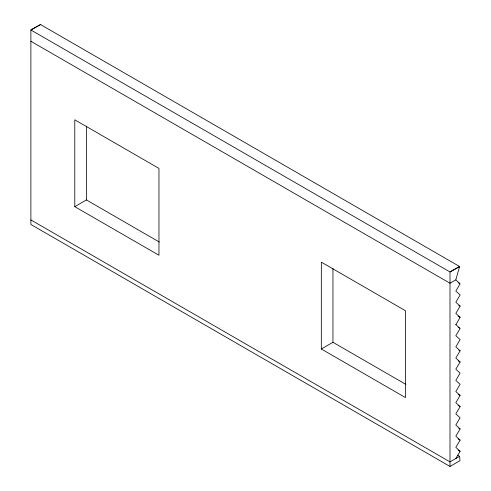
<?xml version="1.0" encoding="UTF-8"?>
<svg xmlns="http://www.w3.org/2000/svg" width="491" height="491" viewBox="0 0 491 491"><rect width="100%" height="100%" fill="white"/><g stroke="black" fill="none" stroke-linecap="round" stroke-linejoin="round"><path stroke-width="0.74" d="M30.884 41.269L450.002 283.239L455.814 279.882L459.613 266.521L40.501 24.55L30.884 29.988L30.884 224.479L450.002 466.45L459.975 460.693L459.613 456.342L457.624 455.194M455.814 279.882L460.116 283.81L455.814 291.053L460.116 294.974L455.814 302.217L460.116 306.139L455.814 313.381L460.116 317.309L455.814 324.858M455.814 324.545L460.116 328.473L455.814 335.715L460.116 339.637L455.814 346.879L460.116 350.801L455.814 358.043L460.116 361.971L455.814 369.214L460.116 373.135L455.814 380.378L460.116 384.3L455.814 391.542L460.116 395.47L455.814 402.706L460.116 406.634L455.814 413.876L460.116 417.798L455.814 425.04L460.116 428.962L455.814 436.204L460.116 440.132L455.814 447.375L460.116 451.297L455.814 458.539M40.501 24.55L30.884 29.988L450.002 271.959L459.613 266.521L450.002 271.959L450.002 466.45M74.779 206.662L158.961 255.259L158.961 168.413L74.779 119.81L74.779 206.662L86.41 199.947L159.317 242.038M321.329 349.003L405.511 397.606L405.511 310.76L321.329 262.157L321.329 349.003L332.959 342.288L405.873 384.385M459.613 456.342L450.002 461.896L30.884 219.919M458.121 282.656L459.447 283.424M458.79 305.377L460.116 306.139M458.121 316.155L460.116 317.309M458.121 327.319L459.447 328.086M458.79 350.04L460.116 350.801M458.128 360.824L460.116 361.971M458.128 394.322L460.116 395.47M458.128 405.486L460.116 406.634M458.784 428.195L460.116 428.962M458.121 438.979L460.116 440.132M458.121 450.149L460.116 451.297M332.959 268.393L332.959 342.288M86.41 126.052L86.41 199.947"/></g></svg>
